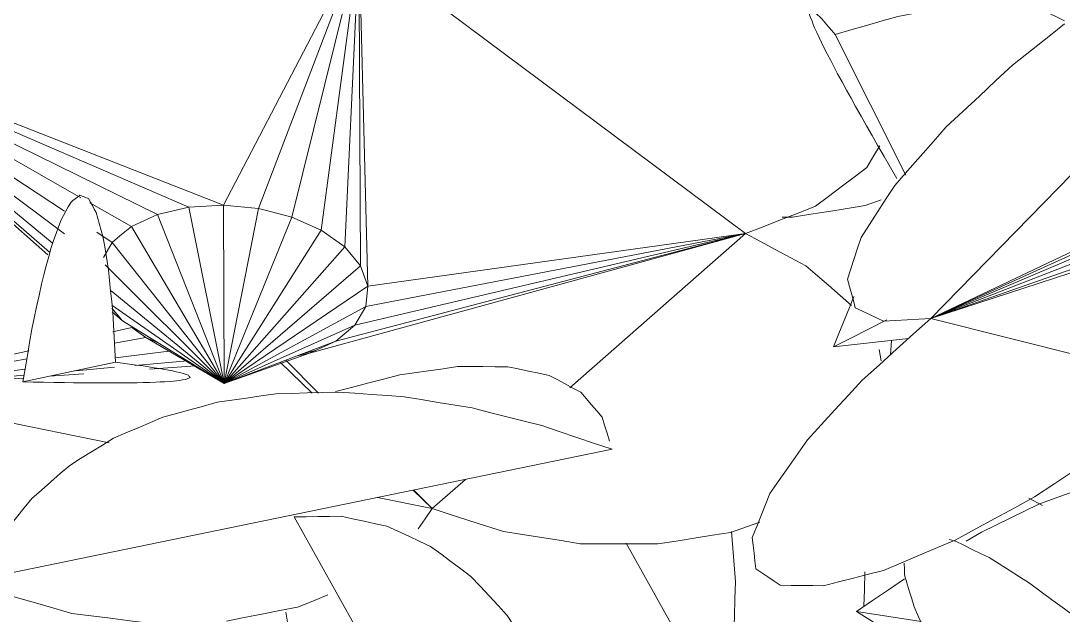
# Model space of a CAD drawing. Header units: metres. Extents: x 10.2 to 20.8, y -0.2 to 6.6.
# Drawn here: x 14.9171 to 14.982, y 2.3673 to 2.4043 of the extents above; entities that cross this region are included whole.
import ezdxf

# ---------------------------------------------------------------- set-up
doc = ezdxf.new("R2010")
doc.units = ezdxf.units.M
doc.layers.add('Importações nas famílias', color=250, linetype='Continuous', lineweight=5)
doc.layers.add('Vegetação', color=7, linetype='Continuous', lineweight=5)

# ---------------------------------------------------------------- blocks, each defined once
blk = doc.blocks.new('Planta_pergolado_12200 - plantas pergolado_skp_Component_12-V3745-Corte 3')
at = {"layer": 'Importações nas famílias'}
for p, q in [((14.9769, 2.372452), (14.975946, 2.371891)), ((14.9691, 2.3675), (14.973131, 2.366882)), ((14.98675, 2.364794), (14.990408, 2.364233))]:
    blk.add_line(p, q, dxfattribs=at)
at = {"layer": 'Importações nas famílias', "flags": 128}
for points in [[(14.983671, 2.375349), (14.982867, 2.375056), (14.982064, 2.374764), (14.98126, 2.374472), (14.980456, 2.374179)], [(14.986468, 2.375933), (14.985769, 2.375787), (14.985069, 2.375641), (14.98437, 2.375495), (14.983671, 2.375349)], [(14.988782, 2.375919), (14.988203, 2.375922), (14.987625, 2.375926), (14.987046, 2.375929), (14.986468, 2.375933)], [(14.990558, 2.375306), (14.990114, 2.375459), (14.98967, 2.375612), (14.989226, 2.375765), (14.988782, 2.375919)], [(14.991756, 2.374109), (14.991456, 2.374408), (14.991157, 2.374708), (14.990858, 2.375007), (14.990558, 2.375306)], [(14.980456, 2.374179), (14.979567, 2.373748), (14.978678, 2.373316), (14.977789, 2.372884), (14.9769, 2.372452)], [(14.992346, 2.372356), (14.992198, 2.372795), (14.992051, 2.373233), (14.991903, 2.373671), (14.991756, 2.374109)], [(14.992315, 2.370089), (14.992323, 2.370656), (14.992331, 2.371223), (14.992338, 2.37179), (14.992346, 2.372356)], [(14.972088, 2.369531), (14.971092, 2.368854), (14.970096, 2.368177), (14.9691, 2.3675)], [(14.991664, 2.36736), (14.991827, 2.368042), (14.99199, 2.368724), (14.992152, 2.369407), (14.992315, 2.370089)], [(14.9691, 2.3675), (14.969946, 2.36697), (14.970791, 2.366441), (14.971637, 2.365911), (14.972482, 2.365382)], [(14.990408, 2.364233), (14.990722, 2.365015), (14.991036, 2.365796), (14.99135, 2.366578), (14.991664, 2.36736)], [(14.972482, 2.365382), (14.973278, 2.364926), (14.974074, 2.364471)]]:
    blk.add_lwpolyline(points, dxfattribs=at)
blk = doc.blocks.new('Planta_pergolado_12200 - plantas pergolado_skp_Component_17-V3746-Corte 3')
at = {"layer": 'Importações nas famílias'}
for p, q in [((14.971296, 2.384403), (14.971223, 2.383476)), ((14.9807, 2.374102), (14.979835, 2.374567))]:
    blk.add_line(p, q, dxfattribs=at)
at = {"layer": 'Importações nas famílias', "flags": 128}
blk.add_lwpolyline([(14.969635, 2.369971), (14.969603, 2.368857), (14.969573, 2.367822)], dxfattribs=at)
blk = doc.blocks.new('Planta_pergolado_12200 - plantas pergolado_skp_Component_16-V3747-Corte 3')
for name in ['Planta_pergolado_12200 - plantas pergolado_skp_Component_17-V3746-Corte 3', 'Planta_pergolado_12200 - plantas pergolado_skp_Component_12-V3745-Corte 3']:
    blk.add_blockref(name, (0, 0))
blk = doc.blocks.new('Planta_pergolado_12200 - plantas pergolado_skp_-V3770-Corte 3')
blk.add_blockref('Planta_pergolado_12200 - plantas pergolado_skp_Component_16-V3747-Corte 3', (0, 0))
blk = doc.blocks.new('Planta_pergolado_12200 - plantas pergolado_skp_-V3771-Corte 3')
blk.add_blockref('Planta_pergolado_12200 - plantas pergolado_skp_-V3770-Corte 3', (0, 0))
blk = doc.blocks.new('Planta_pergolado_12200 - plantas pergolado_skp_-V3936-Corte 3')
blk.add_blockref('Planta_pergolado_12200 - plantas pergolado_skp_-V3771-Corte 3', (0, 0))
blk = doc.blocks.new('Planta_pergolado_12200 - plantas pergolado_skp_Component_12-V4268-Corte 3')
at = {"layer": 'Importações nas famílias'}
for p, q in [((15.014128, 2.389574), (15.014775, 2.389209)), ((15.01212, 2.388916), (15.014775, 2.389209)), ((14.967677, 2.384003), (14.972346, 2.384519))]:
    blk.add_line(p, q, dxfattribs=at)
at = {"layer": 'Importações nas famílias', "flags": 128}
for points in [[(14.968945, 2.387139), (14.968669, 2.386456), (14.968339, 2.385638), (14.968008, 2.384821), (14.967677, 2.384003)], [(14.967677, 2.384003), (14.968786, 2.384563), (14.969895, 2.385122), (14.971004, 2.385682)]]:
    blk.add_lwpolyline(points, dxfattribs=at)
blk = doc.blocks.new('Planta_pergolado_12200 - plantas pergolado_skp_Component_16-V4273-Corte 3')
blk.add_blockref('Planta_pergolado_12200 - plantas pergolado_skp_Component_12-V4268-Corte 3', (0, 0))
blk = doc.blocks.new('Planta_pergolado_12200 - plantas pergolado_skp_Component_12-V4294-Corte 3')
at = {"layer": 'Importações nas famílias'}
blk.add_line((14.914289, 2.369468), (14.953885, 2.377607), dxfattribs=at)
at = {"layer": 'Importações nas famílias', "flags": 128}
for points in [[(14.94426, 2.382764), (14.943359, 2.382634), (14.942458, 2.382503), (14.941557, 2.382373), (14.940655, 2.382242)], [(14.94739, 2.382756), (14.946607, 2.382758), (14.945825, 2.38276), (14.945043, 2.382762), (14.94426, 2.382764)], [(14.94997, 2.382217), (14.949325, 2.382352), (14.94868, 2.382487), (14.948035, 2.382621), (14.94739, 2.382756)], [(14.940655, 2.382242), (14.939656, 2.381982), (14.938657, 2.381722), (14.937658, 2.381462), (14.936659, 2.381202)], [(14.951941, 2.381161), (14.951448, 2.381425), (14.950956, 2.381689), (14.950463, 2.381953), (14.94997, 2.382217)], [(14.932949, 2.381062), (14.933924, 2.381091), (14.934898, 2.38112), (14.935872, 2.381149), (14.936846, 2.381178)], [(14.936846, 2.381178), (14.937868, 2.381105), (14.93889, 2.381031), (14.939912, 2.380958), (14.940934, 2.380885)], [(14.953256, 2.379612), (14.952927, 2.379999), (14.952599, 2.380387), (14.95227, 2.380774), (14.951941, 2.381161)], [(14.925901, 2.379613), (14.926748, 2.379845), (14.927595, 2.380076), (14.928441, 2.380307), (14.929288, 2.380539)], [(14.929288, 2.380539), (14.930203, 2.38067), (14.931119, 2.3808), (14.932034, 2.380931), (14.932949, 2.381062)], [(14.940934, 2.380885), (14.941992, 2.38071), (14.943051, 2.380535), (14.944109, 2.380361), (14.945168, 2.380186)], [(14.945168, 2.380186), (14.946251, 2.379912), (14.947334, 2.379638), (14.948417, 2.379363), (14.949501, 2.379089)], [(14.922828, 2.378297), (14.923596, 2.378626), (14.924365, 2.378955), (14.925133, 2.379284), (14.925901, 2.379613)], [(14.953727, 2.378108), (14.95357, 2.378609), (14.953413, 2.379111), (14.953256, 2.379612)], [(14.949501, 2.379089), (14.950597, 2.378719), (14.951693, 2.378348), (14.952789, 2.377977), (14.953885, 2.377607)], [(14.920102, 2.376603), (14.920784, 2.377026), (14.921465, 2.37745), (14.922147, 2.377873), (14.922828, 2.378297)], [(14.917754, 2.374551), (14.918341, 2.375064), (14.918928, 2.375577), (14.919515, 2.37609), (14.920102, 2.376603)], [(14.915809, 2.372164), (14.916295, 2.372761), (14.916781, 2.373358), (14.917267, 2.373954), (14.917754, 2.374551)], [(14.914289, 2.369468), (14.914669, 2.370142), (14.915049, 2.370816), (14.915429, 2.37149), (14.915809, 2.372164)]]:
    blk.add_lwpolyline(points, dxfattribs=at)
blk = doc.blocks.new('Planta_pergolado_12200 - plantas pergolado_skp_Component_12-V4295-Corte 3')
at = {"layer": 'Importações nas famílias'}
blk.add_line((14.972179, 2.394689), (14.967769, 2.403466), dxfattribs=at)
at = {"layer": 'Importações nas famílias', "flags": 128}
for points in [[(14.971678, 2.404594), (14.972551, 2.404755), (14.973424, 2.404916), (14.974297, 2.405077), (14.97517, 2.405237)], [(14.97517, 2.405237), (14.975917, 2.405274), (14.976665, 2.40531), (14.977413, 2.405346), (14.978161, 2.405382)], [(14.978161, 2.405382), (14.978766, 2.405292), (14.979372, 2.405203), (14.979977, 2.405113), (14.980583, 2.405024)], [(14.966183, 2.404685), (14.966177, 2.404774), (14.966171, 2.404863), (14.966165, 2.404953), (14.966159, 2.405042)], [(14.966159, 2.405042), (14.966224, 2.405021), (14.966289, 2.405), (14.966353, 2.404978), (14.966418, 2.404957)], [(14.966489, 2.403888), (14.966413, 2.404087), (14.966336, 2.404286), (14.96626, 2.404485), (14.966183, 2.404685)], [(14.966418, 2.404957), (14.966553, 2.404825), (14.966687, 2.404693), (14.966822, 2.404561), (14.966957, 2.40443)], [(14.967769, 2.403466), (14.968746, 2.403748), (14.969724, 2.40403), (14.970701, 2.404312), (14.971678, 2.404594)], [(14.980583, 2.405024), (14.981031, 2.404811), (14.98148, 2.404598), (14.981928, 2.404384), (14.982062, 2.404321)], [(14.967074, 2.40266), (14.966928, 2.402967), (14.966782, 2.403274), (14.966636, 2.403581), (14.966489, 2.403888)], [(14.966957, 2.40443), (14.96716, 2.404189), (14.967363, 2.403948), (14.967566, 2.403707), (14.967769, 2.403466)], [(14.967932, 2.401016), (14.967718, 2.401427), (14.967503, 2.401838), (14.967289, 2.402249), (14.967074, 2.40266)], [(14.969053, 2.398974), (14.968772, 2.399485), (14.968492, 2.399995), (14.968212, 2.400506), (14.967932, 2.401016)], [(14.970424, 2.396556), (14.970081, 2.39716), (14.969738, 2.397765), (14.969395, 2.398369), (14.969053, 2.398974)], [(14.971628, 2.394481), (14.971227, 2.395172), (14.970825, 2.395864), (14.970424, 2.396556)]]:
    blk.add_lwpolyline(points, dxfattribs=at)
blk = doc.blocks.new('Planta_pergolado_12200 - plantas pergolado_skp_Component_12-V4298-Corte 3')
at = {"layer": 'Importações nas famílias'}
for p, q in [((14.975273, 2.371877), (14.974872, 2.371977)), ((14.980211, 2.355311), (14.982791, 2.36712))]:
    blk.add_line(p, q, dxfattribs=at)
at = {"layer": 'Importações nas famílias', "flags": 128}
for points in [[(14.977361, 2.370866), (14.976839, 2.371119), (14.976317, 2.371371), (14.975795, 2.371624), (14.975273, 2.371877)], [(14.979887, 2.369268), (14.979256, 2.369667), (14.978624, 2.370067), (14.977993, 2.370466), (14.977361, 2.370866)], [(14.972081, 2.370505), (14.972089, 2.370147), (14.972097, 2.369789)], [(14.972097, 2.369789), (14.972246, 2.369291), (14.972395, 2.368792), (14.972543, 2.368294), (14.972692, 2.367796)], [(14.982791, 2.36712), (14.982065, 2.367657), (14.981339, 2.368194), (14.980613, 2.368731), (14.979887, 2.369268)], [(14.987158, 2.36881), (14.986883, 2.368759), (14.986608, 2.368708), (14.986332, 2.368657), (14.986057, 2.368606)], [(14.987886, 2.368651), (14.987704, 2.368691), (14.987522, 2.368731), (14.98734, 2.36877), (14.987158, 2.36881)], [(14.986057, 2.368606), (14.985692, 2.368465), (14.985327, 2.368324), (14.984962, 2.368182), (14.984596, 2.368041)], [(14.988233, 2.368129), (14.988146, 2.36826), (14.988059, 2.36839), (14.987972, 2.36852), (14.987886, 2.368651)], [(14.972692, 2.367796), (14.972977, 2.367169), (14.973262, 2.366541), (14.973547, 2.365914), (14.973833, 2.365287)], [(14.984596, 2.368041), (14.984145, 2.367811), (14.983694, 2.36758), (14.983242, 2.36735), (14.982791, 2.36712)], [(14.988195, 2.367251), (14.988205, 2.367471), (14.988214, 2.36769), (14.988223, 2.36791), (14.988233, 2.368129)], [(14.987773, 2.366027), (14.987879, 2.366333), (14.987984, 2.366639), (14.98809, 2.366945), (14.988195, 2.367251)], [(14.986972, 2.36447), (14.987172, 2.364859), (14.987373, 2.365249), (14.987573, 2.365638), (14.987773, 2.366027)], [(14.973833, 2.365287), (14.974248, 2.364546), (14.974663, 2.363805), (14.975079, 2.363064), (14.975494, 2.362322)], [(14.9858, 2.362597), (14.986093, 2.363066), (14.986386, 2.363534), (14.986679, 2.364002), (14.986972, 2.36447)], [(14.975494, 2.362322), (14.97603, 2.361484), (14.976566, 2.360646), (14.977101, 2.359809), (14.977637, 2.358971)], [(14.984271, 2.36043), (14.984653, 2.360972), (14.985035, 2.361514), (14.985418, 2.362056), (14.9858, 2.362597)], [(14.9824, 2.357992), (14.982868, 2.358602), (14.983336, 2.359211), (14.983803, 2.359821), (14.984271, 2.36043)], [(14.977637, 2.358971), (14.97828, 2.358056), (14.978924, 2.357141), (14.979567, 2.356226), (14.980211, 2.355311)], [(14.980211, 2.355311), (14.980758, 2.355981), (14.981306, 2.356652), (14.981853, 2.357322), (14.9824, 2.357992)]]:
    blk.add_lwpolyline(points, dxfattribs=at)
blk = doc.blocks.new('Planta_pergolado_12200 - plantas pergolado_skp_Component_17-V4300-Corte 3')
at = {"layer": 'Importações nas famílias'}
for p, q in [((15.002042, 2.414751), (14.973726, 2.385764)), ((14.973726, 2.385764), (15.007754, 2.401891)), ((14.973726, 2.385764), (15.005581, 2.400222)), ((15.003659, 2.398489), (14.973726, 2.385764)), ((15.00212, 2.396812), (14.973726, 2.385764)), ((15.001067, 2.395304), (14.973726, 2.385764)), ((15.00077, 2.394563), (14.973726, 2.385764)), ((14.990054, 2.381654), (14.973726, 2.385764))]:
    blk.add_line(p, q, dxfattribs=at)
at = {"layer": 'Importações nas famílias', "flags": 128}
for points in [[(14.978813, 2.401547), (14.979996, 2.402484), (14.981179, 2.403422), (14.982062, 2.404122)], [(14.9747, 2.397709), (14.975728, 2.398668), (14.976757, 2.399628), (14.977785, 2.400587), (14.978813, 2.401547)], [(14.971485, 2.394044), (14.972288, 2.39496), (14.973092, 2.395876), (14.973896, 2.396792), (14.9747, 2.397709)], [(14.969387, 2.390803), (14.969911, 2.391613), (14.970436, 2.392424), (14.97096, 2.393234), (14.971485, 2.394044)], [(14.96855, 2.388206), (14.968759, 2.388856), (14.968968, 2.389505), (14.969178, 2.390154), (14.969387, 2.390803)], [(14.969031, 2.386431), (14.96891, 2.386875), (14.96879, 2.387319), (14.96867, 2.387763), (14.96855, 2.388206)], [(14.970796, 2.385598), (14.970355, 2.385806), (14.969913, 2.386014), (14.969472, 2.386223), (14.969031, 2.386431)], [(14.969464, 2.381922), (14.97053, 2.382882), (14.971595, 2.383843), (14.97266, 2.384803), (14.973726, 2.385764)], [(14.973726, 2.385764), (14.972993, 2.385722), (14.972261, 2.385681), (14.971528, 2.385639), (14.970796, 2.385598)], [(14.96605, 2.378202), (14.966904, 2.379132), (14.967757, 2.380062), (14.968611, 2.380992), (14.969464, 2.381922)], [(14.963715, 2.374858), (14.964298, 2.375694), (14.964882, 2.37653), (14.965466, 2.377366), (14.96605, 2.378202)], [(14.985236, 2.377953), (14.983974, 2.377125), (14.982713, 2.376298), (14.981452, 2.375471), (14.98019, 2.374643)], [(14.962618, 2.372116), (14.962892, 2.372802), (14.963166, 2.373487), (14.963441, 2.374172), (14.963715, 2.374858)], [(14.98019, 2.374643), (14.978958, 2.37397), (14.977725, 2.373298), (14.976493, 2.372625), (14.97526, 2.371952)], [(14.962835, 2.370165), (14.962781, 2.370653), (14.962727, 2.371141), (14.962672, 2.371629), (14.962618, 2.372116)], [(14.97526, 2.371952), (14.974141, 2.371479), (14.973021, 2.371007), (14.971902, 2.370534), (14.970782, 2.370062)], [(14.96435, 2.369137), (14.963971, 2.369394), (14.963593, 2.369651), (14.963214, 2.369908), (14.962835, 2.370165)], [(14.970782, 2.370062), (14.969852, 2.369822), (14.968921, 2.369582), (14.967991, 2.369341), (14.967061, 2.369101)], [(14.967061, 2.369101), (14.966383, 2.36911), (14.965706, 2.369119), (14.965028, 2.369128), (14.96435, 2.369137)]]:
    blk.add_lwpolyline(points, dxfattribs=at)
blk = doc.blocks.new('Planta_pergolado_12200 - plantas pergolado_skp_Component_16-V4301-Corte 3')
for name in ['Planta_pergolado_12200 - plantas pergolado_skp_Component_17-V4300-Corte 3', 'Planta_pergolado_12200 - plantas pergolado_skp_Component_12-V4295-Corte 3', 'Planta_pergolado_12200 - plantas pergolado_skp_Component_12-V4294-Corte 3', 'Planta_pergolado_12200 - plantas pergolado_skp_Component_12-V4298-Corte 3']:
    blk.add_blockref(name, (0, 0))
blk = doc.blocks.new('Planta_pergolado_12200 - plantas pergolado_skp_-V4316-Corte 3')
for name in ['Planta_pergolado_12200 - plantas pergolado_skp_Component_16-V4273-Corte 3', 'Planta_pergolado_12200 - plantas pergolado_skp_Component_16-V4301-Corte 3']:
    blk.add_blockref(name, (0, 0))
blk = doc.blocks.new('Planta_pergolado_12200 - plantas pergolado_skp_-V4317-Corte 3')
blk.add_blockref('Planta_pergolado_12200 - plantas pergolado_skp_-V4316-Corte 3', (0, 0))
blk = doc.blocks.new('Planta_pergolado_12200 - plantas pergolado_skp_-V4514-Corte 3')
blk.add_blockref('Planta_pergolado_12200 - plantas pergolado_skp_-V4317-Corte 3', (0, 0))
blk = doc.blocks.new('Planta_pergolado_12200 - plantas pergolado_skp_Component_12-V4524-Corte 3')
at = {"layer": 'Importações nas famílias'}
for p, q in [((14.935279, 2.357074), (14.933564, 2.367458)), ((14.942863, 2.348723), (14.942486, 2.347828)), ((14.937815, 2.341722), (14.936706, 2.348437))]:
    blk.add_line(p, q, dxfattribs=at)
at = {"layer": 'Importações nas famílias', "flags": 128}
for points in [[(14.942486, 2.347828), (14.941967, 2.347014), (14.941448, 2.346201), (14.940929, 2.345387), (14.94041, 2.344574)], [(14.94041, 2.344574), (14.939762, 2.343861), (14.939113, 2.343148), (14.938464, 2.342435), (14.937815, 2.341722)]]:
    blk.add_lwpolyline(points, dxfattribs=at)
blk = doc.blocks.new('Planta_pergolado_12200 - plantas pergolado_skp_Component_12-V4527-Corte 3')
at = {"layer": 'Importações nas famílias'}
blk.add_line((14.960874, 2.360818), (14.95477, 2.371751), dxfattribs=at)
at = {"layer": 'Importações nas famílias', "flags": 128}
for points in [[(14.961314, 2.372495), (14.961396, 2.371446), (14.961478, 2.370397), (14.96156, 2.369348)], [(14.96156, 2.369348), (14.96153, 2.36828), (14.9615, 2.367211), (14.96147, 2.366142), (14.96144, 2.365073)], [(14.96144, 2.365073), (14.961298, 2.36401), (14.961157, 2.362946), (14.961015, 2.361882), (14.960874, 2.360818)]]:
    blk.add_lwpolyline(points, dxfattribs=at)
blk = doc.blocks.new('Planta_pergolado_12200 - plantas pergolado_skp_Component_17-V4528-Corte 3')
at = {"layer": 'Importações nas famílias'}
for p, q in [((14.969656, 2.392797), (14.970639, 2.393148)), ((14.964481, 2.392082), (14.965122, 2.39208))]:
    blk.add_line(p, q, dxfattribs=at)
at = {"layer": 'Importações nas famílias', "flags": 128}
blk.add_lwpolyline([(14.965122, 2.39208), (14.966255, 2.392259), (14.967389, 2.392439), (14.968523, 2.392618), (14.969656, 2.392797)], dxfattribs=at)
blk = doc.blocks.new('Planta_pergolado_12200 - plantas pergolado_skp_Component_16-V4529-Corte 3')
for name in ['Planta_pergolado_12200 - plantas pergolado_skp_Component_17-V4528-Corte 3', 'Planta_pergolado_12200 - plantas pergolado_skp_Component_12-V4527-Corte 3', 'Planta_pergolado_12200 - plantas pergolado_skp_Component_12-V4524-Corte 3']:
    blk.add_blockref(name, (0, 0))
blk = doc.blocks.new('Planta_pergolado_12200 - plantas pergolado_skp_Component_12-V4533-Corte 3')
at = {"layer": 'Importações nas famílias'}
blk.add_line((14.87516, 2.536726), (14.86938, 2.535504), dxfattribs=at)
at = {"layer": 'Importações nas famílias', "flags": 128}
for points in [[(14.871759, 2.5456), (14.87191, 2.545873), (14.87206, 2.546146), (14.87221, 2.546418), (14.87236, 2.546691)], [(14.87236, 2.546691), (14.872504, 2.546802), (14.872647, 2.546914), (14.872791, 2.547025), (14.872935, 2.547136)], [(14.872935, 2.547136), (14.873068, 2.547084), (14.873202, 2.547031), (14.873336, 2.546978), (14.87347, 2.546926)], [(14.87347, 2.546926), (14.87359, 2.54671), (14.873711, 2.546495), (14.873832, 2.546279), (14.873952, 2.546064)], [(14.873952, 2.546064), (14.874057, 2.545691), (14.874162, 2.545317), (14.874267, 2.544944), (14.874372, 2.544571)], [(14.871147, 2.543889), (14.8713, 2.544317), (14.871453, 2.544745), (14.871606, 2.545172), (14.871759, 2.5456)], [(14.874372, 2.544571), (14.874458, 2.544049), (14.874545, 2.543527), (14.874631, 2.543004), (14.874718, 2.542482)], [(14.870537, 2.541598), (14.870689, 2.542171), (14.870842, 2.542744), (14.870994, 2.543316), (14.871147, 2.543889)], [(14.874718, 2.542482), (14.874784, 2.541823), (14.87485, 2.541164), (14.874916, 2.540506), (14.874983, 2.539847)], [(14.869943, 2.538781), (14.870091, 2.539485), (14.87024, 2.54019), (14.870388, 2.540894), (14.870537, 2.541598)], [(14.874983, 2.539847), (14.875027, 2.539067), (14.875071, 2.538286), (14.875115, 2.537506), (14.87516, 2.536726)], [(14.86938, 2.535504), (14.869521, 2.536323), (14.869662, 2.537143), (14.869802, 2.537962), (14.869943, 2.538781)], [(14.87516, 2.536726), (14.875591, 2.536668), (14.876022, 2.536611), (14.876454, 2.536553), (14.876885, 2.536495)], [(14.876885, 2.536495), (14.87722, 2.536442), (14.877555, 2.536388), (14.87789, 2.536335), (14.878224, 2.536282)], [(14.878224, 2.536282), (14.878459, 2.536233), (14.878694, 2.536185), (14.878929, 2.536136), (14.879163, 2.536088)], [(14.879495, 2.535646), (14.879315, 2.535622), (14.879135, 2.535598), (14.878954, 2.535575), (14.878774, 2.535551)], [(14.879163, 2.536088), (14.879295, 2.536045), (14.879427, 2.536002), (14.879559, 2.535959), (14.879691, 2.535916)], [(14.879802, 2.535768), (14.879726, 2.535738), (14.879649, 2.535707), (14.879572, 2.535677), (14.879495, 2.535646)], [(14.879691, 2.535916), (14.879719, 2.535879), (14.879747, 2.535842), (14.879775, 2.535805), (14.879802, 2.535768)], [(14.871967, 2.535455), (14.87132, 2.535467), (14.870674, 2.53548), (14.870027, 2.535492), (14.86938, 2.535504)], [(14.874223, 2.535435), (14.873659, 2.53544), (14.873095, 2.535445), (14.872531, 2.53545), (14.871967, 2.535455)], [(14.876123, 2.535445), (14.875648, 2.535442), (14.875173, 2.53544), (14.874698, 2.535438), (14.874223, 2.535435)], [(14.877645, 2.535483), (14.877265, 2.535474), (14.876884, 2.535464), (14.876503, 2.535454), (14.876123, 2.535445)], [(14.878774, 2.535551), (14.878492, 2.535534), (14.878209, 2.535517), (14.877927, 2.5355), (14.877645, 2.535483)]]:
    blk.add_lwpolyline(points, dxfattribs=at)
blk = doc.blocks.new('Planta_pergolado_12200 - plantas pergolado_skp_Component_12-V4568-Corte 3')
at = {"layer": 'Importações nas famílias'}
for p, q in [((14.941866, 2.359469), (14.934091, 2.373395)), ((14.950882, 2.360932), (14.951139, 2.360126)), ((14.953089, 2.350026), (14.953171, 2.348978)), ((14.952485, 2.340448), (14.947367, 2.349615))]:
    blk.add_line(p, q, dxfattribs=at)
at = {"layer": 'Importações nas famílias', "flags": 128}
for points in [[(14.934091, 2.373395), (14.934821, 2.373404), (14.935552, 2.373413), (14.936282, 2.373422), (14.937012, 2.373432)], [(14.937012, 2.373432), (14.937725, 2.373277), (14.938438, 2.373123), (14.939151, 2.372968), (14.939864, 2.372814)], [(14.939864, 2.372814), (14.940543, 2.3725), (14.941222, 2.372186), (14.9419, 2.371871), (14.942579, 2.371557)], [(14.942579, 2.371557), (14.943208, 2.37109), (14.943837, 2.370624), (14.944466, 2.370157), (14.945095, 2.36969)], [(14.945095, 2.36969), (14.945659, 2.369082), (14.946223, 2.368473), (14.946787, 2.367865), (14.947351, 2.367257)], [(14.947351, 2.367257), (14.947837, 2.366521), (14.948323, 2.365786), (14.948809, 2.36505), (14.949295, 2.364314)], [(14.949295, 2.364314), (14.949692, 2.363469), (14.950089, 2.362623), (14.950485, 2.361777), (14.950882, 2.360932)], [(14.953171, 2.348978), (14.953141, 2.347909), (14.953111, 2.34684), (14.953081, 2.345771), (14.953051, 2.344703)], [(14.953051, 2.344703), (14.95291, 2.343639), (14.952768, 2.342575), (14.952627, 2.341511), (14.952485, 2.340448)]]:
    blk.add_lwpolyline(points, dxfattribs=at)
blk = doc.blocks.new('Planta_pergolado_12200 - plantas pergolado_skp_Component_17-V4569-Corte 3')
at = {"layer": 'Importações nas famílias'}
for p, q in [((14.929674, 2.39282), (14.938126, 2.40903)), ((14.931859, 2.392612), (14.938126, 2.40903)), ((14.938126, 2.40903), (14.933938, 2.392085)), ((14.938126, 2.40903), (14.93577, 2.391275)), ((14.93723, 2.390236), (14.938126, 2.40903)), ((14.938218, 2.38904), (14.938126, 2.40903)), ((14.962194, 2.391058), (14.938126, 2.40903)), ((14.938126, 2.40903), (14.938667, 2.387768)), ((14.903745, 2.402987), (14.919783, 2.39246)), ((14.903745, 2.402987), (14.919783, 2.391049)), ((14.903745, 2.402987), (14.919018, 2.390485)), ((14.903745, 2.402987), (14.91884, 2.389899)), ((14.903745, 2.402987), (14.918748, 2.38972)), ((14.929674, 2.39282), (14.903745, 2.402987)), ((14.903745, 2.402987), (14.927533, 2.392694)), ((14.903745, 2.402987), (14.92558, 2.392243)), ((14.903745, 2.402987), (14.920793, 2.393293)), ((14.921348, 2.392978), (14.923951, 2.391498)), ((14.929674, 2.39282), (14.927533, 2.392694)), ((14.929721, 2.381713), (14.929674, 2.39282)), ((14.931859, 2.392612), (14.929674, 2.39282)), ((14.92558, 2.392243), (14.923951, 2.391498)), ((14.927533, 2.392694), (14.92558, 2.392243)), ((14.929721, 2.381713), (14.92558, 2.392243)), ((14.929721, 2.381713), (14.927533, 2.392694)), ((14.931859, 2.392612), (14.929721, 2.381713)), ((14.932277, 2.392506), (14.931859, 2.392612)), ((14.932277, 2.392506), (14.933938, 2.392085)), ((14.929721, 2.381713), (14.933938, 2.392085)), ((14.933938, 2.392085), (14.93577, 2.391275)), ((14.92179, 2.391142), (14.922754, 2.390509)), ((14.923233, 2.390905), (14.922754, 2.390509)), ((14.923951, 2.391498), (14.923233, 2.390905)), ((14.923951, 2.391498), (14.929721, 2.381713)), ((14.929721, 2.381713), (14.93577, 2.391275)), ((14.935039, 2.383608), (14.962194, 2.391058)), ((14.93577, 2.391275), (14.93723, 2.390236)), ((14.936669, 2.384353), (14.962194, 2.391058)), ((14.937866, 2.385342), (14.962194, 2.391058)), ((14.938547, 2.386507), (14.962194, 2.391058)), ((14.938667, 2.387768), (14.962194, 2.391058)), ((14.962194, 2.391058), (14.951262, 2.381446)), ((14.922754, 2.390509), (14.922205, 2.389572)), ((14.929721, 2.381713), (14.922754, 2.390509)), ((14.929721, 2.381713), (14.93723, 2.390236)), ((14.93723, 2.390236), (14.938218, 2.38904)), ((14.922303, 2.389114), (14.929721, 2.381713)), ((14.929721, 2.381713), (14.938218, 2.38904)), ((14.938218, 2.38904), (14.938667, 2.387768)), ((14.929721, 2.381713), (14.938667, 2.387768)), ((14.938547, 2.386507), (14.938667, 2.387768)), ((14.922692, 2.387476), (14.929721, 2.381713)), ((14.929721, 2.381713), (14.922722, 2.386588)), ((14.922736, 2.386406), (14.92339, 2.385615)), ((14.929721, 2.381713), (14.938547, 2.386507)), ((14.937866, 2.385342), (14.938547, 2.386507)), ((14.922754, 2.386178), (14.92339, 2.385615)), ((14.923975, 2.385199), (14.922781, 2.38493)), ((14.92339, 2.385615), (14.929721, 2.381713)), ((14.923975, 2.385199), (14.92485, 2.384576)), ((14.929721, 2.381713), (14.937866, 2.385342)), ((14.936669, 2.384353), (14.937866, 2.385342)), ((14.92485, 2.384576), (14.922896, 2.384224)), ((14.929721, 2.381713), (14.92485, 2.384576)), ((14.92485, 2.384576), (14.925649, 2.384223)), ((14.917559, 2.383755), (14.906564, 2.381281)), ((14.926439, 2.383736), (14.922948, 2.383305)), ((14.929721, 2.381713), (14.936669, 2.384353)), ((14.934466, 2.383516), (14.935385, 2.383766)), ((14.935039, 2.383608), (14.936669, 2.384353)), ((14.970649, 2.383127), (14.970526, 2.383836)), ((14.917429, 2.383239), (14.906564, 2.381281)), ((14.927435, 2.383122), (14.924164, 2.382834)), ((14.929721, 2.381713), (14.935039, 2.383608)), ((14.935593, 2.381104), (14.933556, 2.383171)), ((14.934194, 2.383413), (14.935039, 2.383608)), ((14.917325, 2.38261), (14.906564, 2.381281)), ((14.922903, 2.382722), (14.920485, 2.382509)), ((14.925064, 2.382609), (14.927933, 2.382815)), ((14.93321, 2.383039), (14.935209, 2.381113)), ((14.917255, 2.382224), (14.906564, 2.381281)), ((14.906564, 2.381281), (14.917225, 2.382046)), ((14.918849, 2.382163), (14.920982, 2.382316)), ((14.922558, 2.378017), (14.906564, 2.381281)), ((14.944762, 2.375732), (14.942688, 2.373909)), ((14.941493, 2.37506), (14.942688, 2.373909)), ((14.942688, 2.373909), (14.941543, 2.37507)), ((14.942688, 2.373909), (14.939278, 2.374605))]:
    blk.add_line(p, q, dxfattribs=at)
at = {"layer": 'Importações nas famílias', "flags": 128}
for points in [[(14.969756, 2.395178), (14.970194, 2.395912), (14.970557, 2.39652)], [(14.96656, 2.392757), (14.967359, 2.393362), (14.968158, 2.393967), (14.968957, 2.394573), (14.969756, 2.395178)], [(14.962194, 2.391058), (14.963286, 2.391483), (14.964377, 2.391907), (14.965468, 2.392332), (14.96656, 2.392757)], [(14.965957, 2.389042), (14.965016, 2.389546), (14.964076, 2.39005), (14.963135, 2.390554), (14.962194, 2.391058)], [(14.968799, 2.386578), (14.968088, 2.387194), (14.967378, 2.38781), (14.966667, 2.388426), (14.965957, 2.389042)], [(14.941813, 2.37265), (14.94225, 2.373279), (14.942688, 2.373909)], [(14.942688, 2.373909), (14.943795, 2.37355), (14.944902, 2.373192), (14.946009, 2.372834), (14.947116, 2.372476)], [(14.961267, 2.372426), (14.962251, 2.372777), (14.963089, 2.373076)], [(14.947116, 2.372476), (14.948313, 2.372289), (14.949511, 2.372101), (14.950708, 2.371914), (14.951906, 2.371726)], [(14.956733, 2.371709), (14.957867, 2.371888), (14.959, 2.372068), (14.960134, 2.372247), (14.961267, 2.372426)], [(14.951906, 2.371726), (14.953113, 2.371722), (14.954319, 2.371718), (14.955526, 2.371713), (14.956733, 2.371709)], [(14.915715, 2.368683), (14.916846, 2.368358), (14.917977, 2.368032), (14.919109, 2.367706), (14.92024, 2.367381)], [(14.934296, 2.367766), (14.935241, 2.368148), (14.936186, 2.368531)], [(14.929859, 2.366906), (14.930968, 2.367121), (14.932077, 2.367336), (14.933187, 2.367551), (14.934296, 2.367766)], [(14.92024, 2.367381), (14.921446, 2.367229), (14.922652, 2.367078), (14.923858, 2.366926), (14.925064, 2.366775)]]:
    blk.add_lwpolyline(points, dxfattribs=at)
blk = doc.blocks.new('Planta_pergolado_12200 - plantas pergolado_skp_Component_16-V4570-Corte 3')
for name, p in [('Planta_pergolado_12200 - plantas pergolado_skp_Component_17-V4569-Corte 3', (0, 0)), ('Planta_pergolado_12200 - plantas pergolado_skp_Component_12-V4533-Corte 3', (0.047804, -0.153693)), ('Planta_pergolado_12200 - plantas pergolado_skp_Component_12-V4568-Corte 3', (0, 0))]:
    blk.add_blockref(name, p)
blk = doc.blocks.new('Planta_pergolado_12200 - plantas pergolado_skp_-V4641-Corte 3')
for name in ['Planta_pergolado_12200 - plantas pergolado_skp_Component_16-V4529-Corte 3', 'Planta_pergolado_12200 - plantas pergolado_skp_Component_16-V4570-Corte 3']:
    blk.add_blockref(name, (0, 0))
blk = doc.blocks.new('Planta_pergolado_12200 - plantas pergolado_skp_-V5113-Corte 3')
blk.add_blockref('Planta_pergolado_12200 - plantas pergolado_skp_-V4641-Corte 3', (0, 0))
blk = doc.blocks.new('Planta_pergolado_12200 - Planta_pergolado_12200-V5114-Corte 3')
for name in ['Planta_pergolado_12200 - plantas pergolado_skp_-V4514-Corte 3', 'Planta_pergolado_12200 - plantas pergolado_skp_-V5113-Corte 3', 'Planta_pergolado_12200 - plantas pergolado_skp_-V3936-Corte 3']:
    blk.add_blockref(name, (0, 0))

msp = doc.modelspace()

# ---------------------------------------------------------------- block references
at = {"layer": 'Vegetação', "color": 250}
msp.add_blockref('Planta_pergolado_12200 - Planta_pergolado_12200-V5114-Corte 3', (0, 0), dxfattribs=at)

doc.saveas('drawing.dxf')
